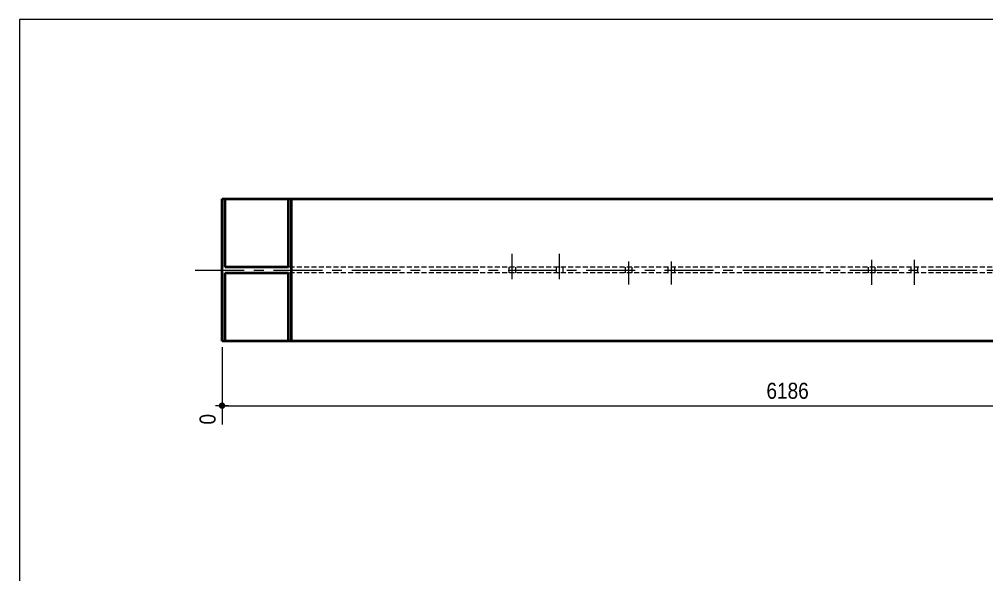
# Model space of a CAD drawing. Header units: millimetres. Extents: x 2 to 410, y 5 to 282.
# Drawn here: x 5 to 162.1, y 191.9 to 282 of the extents above; entities that cross this region are included whole.
import ezdxf

# ---------------------------------------------------------------- set-up
doc = ezdxf.new("R2010")
doc.units = ezdxf.units.MM
for name, pattern in [('AXES', [12.7, 7.9375, -1.5875, 1.5875, -1.5875]), ('CACHE2', [1.190625, 0.79375, -0.396875]), ('INTERROMPUX2', [9.525, 6.35, -3.175])]:
    doc.linetypes.add(name, pattern=pattern)
for name, color, linetype, lineweight in [('Axe', 1, 'Continuous', 0), ('Boulon', 7, 'Continuous', 0), ('Cache', 7, 'Continuous', 0), ('Cotation', 7, 'Continuous', 0), ('Feuille dessin', 5, 'Continuous', 0), ('Piece', 2, 'Continuous', 0)]:
    doc.layers.add(name, color=color, linetype=linetype, lineweight=lineweight)
doc.styles.add('ARIAL', font='ARIAL.TTF')

# ---------------------------------------------------------------- blocks, each defined once
blk = doc.blocks.new('*A17')
at = {"layer": 'Boulon', "linetype": 'INTERROMPUX2', "lineweight": 0}
for p, q in [((103.913306, 242.698342), (103.913306, 239.006034)), ((103.913306, 242.698342), (103.913306, 239.006034)), ((103.374845, 241.785066), (103.374845, 240.861989)), ((103.374845, 241.785066), (103.374845, 240.861989)), ((104.451768, 241.785066), (104.451768, 240.861989)), ((104.451768, 241.785066), (104.451768, 240.861989))]:
    blk.add_line(p, q, dxfattribs=at)
blk = doc.blocks.new('*A18')
at = {"layer": 'Boulon', "linetype": 'INTERROMPUX2', "lineweight": 0}
for p, q in [((110.836383, 242.698342), (110.836383, 239.006034)), ((110.836383, 242.698342), (110.836383, 239.006034)), ((110.297922, 241.785066), (110.297922, 240.861989)), ((110.297922, 241.785066), (110.297922, 240.861989)), ((111.374845, 241.785066), (111.374845, 240.861989)), ((111.374845, 241.785066), (111.374845, 240.861989))]:
    blk.add_line(p, q, dxfattribs=at)
blk = doc.blocks.new('*A23')
at = {"layer": 'Boulon', "linetype": 'INTERROMPUX2', "lineweight": 0}
for p, q in [((143.393253, 242.996605), (143.393253, 238.919682)), ((143.393253, 242.996605), (143.393253, 238.919682)), ((142.854792, 241.785066), (142.854792, 240.861989)), ((142.854792, 241.785066), (142.854792, 240.861989)), ((143.931715, 241.785066), (143.931715, 240.861989)), ((143.931715, 241.785066), (143.931715, 240.861989))]:
    blk.add_line(p, q, dxfattribs=at)
blk = doc.blocks.new('*A24')
at = {"layer": 'Boulon', "linetype": 'INTERROMPUX2', "lineweight": 0}
for p, q in [((150.31633, 242.996605), (150.31633, 238.919682)), ((150.31633, 242.996605), (150.31633, 238.919682)), ((149.777869, 241.785066), (149.777869, 240.861989)), ((149.777869, 241.785066), (149.777869, 240.861989)), ((150.854792, 241.785066), (150.854792, 240.861989)), ((150.854792, 241.785066), (150.854792, 240.861989))]:
    blk.add_line(p, q, dxfattribs=at)
blk = doc.blocks.new('*A27')
at = {"layer": 'Boulon', "linetype": 'INTERROMPUX2', "lineweight": 0}
for p, q in [((85.018981, 239.861989), (85.018981, 243.938912)), ((85.018981, 239.861989), (85.018981, 243.938912)), ((84.480519, 241.785066), (84.480519, 240.861989)), ((84.480519, 241.785066), (84.480519, 240.861989)), ((85.557442, 241.785066), (85.557442, 240.861989)), ((85.557442, 241.785066), (85.557442, 240.861989))]:
    blk.add_line(p, q, dxfattribs=at)
blk = doc.blocks.new('*A28')
at = {"layer": 'Boulon', "linetype": 'INTERROMPUX2', "lineweight": 0}
for p, q in [((92.711291, 239.867823), (92.711291, 243.944746)), ((92.711291, 239.867823), (92.711291, 243.944746)), ((92.172829, 241.785066), (92.172829, 240.861989)), ((92.172829, 241.785066), (92.172829, 240.861989)), ((93.249752, 241.785066), (93.249752, 240.861989)), ((93.249752, 241.785066), (93.249752, 240.861989))]:
    blk.add_line(p, q, dxfattribs=at)
blk = doc.blocks.new('*A32')
at = {"layer": 'Axe', "color": 1, "linetype": 'AXES', "lineweight": 15}
for p, q in [((33.567832, 241.323528), (127.064818, 241.323528)), ((127.164818, 241.323528), (166.544765, 241.323528))]:
    blk.add_line(p, q, dxfattribs=at)
at = {"layer": 'Cache', "color": 7, "linetype": 'CACHE2', "lineweight": 20}
for p, q in [((127.064818, 241.785066), (48.690707, 241.785066)), ((127.064818, 240.861989), (48.690707, 240.861989)), ((166.544765, 241.785066), (127.164818, 241.785066)), ((166.544765, 240.861989), (127.164818, 240.861989))]:
    blk.add_line(p, q, dxfattribs=at)
at = {"layer": 'Piece', "color": 2, "linetype": 'Continuous', "lineweight": 40}
for p, q in [((37.914208, 229.785066), (37.914208, 252.861989)), ((37.914208, 252.861989), (127.064818, 252.861989)), ((38.444957, 241.785066), (38.444957, 252.861989)), ((48.690707, 241.785066), (48.690707, 252.861989)), ((49.221455, 229.785066), (49.221455, 252.861989)), ((127.164818, 252.861989), (166.544765, 252.861989)), ((48.690707, 241.785066), (38.444957, 241.785066)), ((38.444957, 229.785066), (38.444957, 240.861989)), ((38.444957, 240.861989), (48.690707, 240.861989)), ((48.690707, 229.785066), (48.690707, 240.861989)), ((127.064818, 229.785066), (37.914208, 229.785066)), ((166.544765, 229.785066), (127.164818, 229.785066))]:
    blk.add_line(p, q, dxfattribs=at)
blk = doc.blocks.new('*A33')
at = {"layer": 'Feuille dessin', "linetype": 'Continuous', "lineweight": 0}
for p, q in [((405, 282), (5, 282)), ((5, 282), (5, 5))]:
    blk.add_line(p, q, dxfattribs=at)
blk = doc.blocks.new('*A85')
at = {"layer": 'Cotation'}
blk.add_hatch(color=256, dxfattribs=at).paths.add_polyline_path([(37.89, 218.8), (37.86, 218.81), (37.84, 218.81), (37.81, 218.81), (37.79, 218.82), (37.76, 218.83), (37.74, 218.83), (37.72, 218.84), (37.69, 218.85), (37.67, 218.86), (37.65, 218.88), (37.63, 218.89), (37.6, 218.91), (37.58, 218.92), (37.56, 218.94), (37.55, 218.96), (37.53, 218.97), (37.51, 218.99), (37.5, 219.01), (37.48, 219.03), (37.47, 219.06), (37.46, 219.08), (37.44, 219.1), (37.43, 219.12), (37.42, 219.15), (37.42, 219.17), (37.41, 219.2), (37.4, 219.22), (37.4, 219.25), (37.4, 219.27), (37.39, 219.3), (37.39, 219.32), (37.39, 219.35), (37.4, 219.37), (37.4, 219.4), (37.4, 219.42), (37.41, 219.45), (37.42, 219.47), (37.42, 219.5), (37.43, 219.52), (37.44, 219.55), (37.46, 219.57), (37.47, 219.59), (37.48, 219.61), (37.5, 219.63), (37.51, 219.65), (37.53, 219.67), (37.55, 219.69), (37.56, 219.71), (37.58, 219.73), (37.6, 219.74), (37.63, 219.76), (37.65, 219.77), (37.67, 219.78), (37.69, 219.79), (37.72, 219.8), (37.74, 219.81), (37.76, 219.82), (37.79, 219.83), (37.81, 219.83), (37.84, 219.84), (37.86, 219.84), (37.89, 219.84), (37.91, 219.84), (37.94, 219.84), (37.97, 219.84), (37.99, 219.84), (38.02, 219.83), (38.04, 219.83), (38.07, 219.82), (38.09, 219.81), (38.11, 219.8), (38.14, 219.79), (38.16, 219.78), (38.18, 219.77), (38.2, 219.76), (38.22, 219.74), (38.24, 219.73), (38.26, 219.71), (38.28, 219.69), (38.3, 219.67), (38.32, 219.65), (38.33, 219.63), (38.35, 219.61), (38.36, 219.59), (38.37, 219.57), (38.38, 219.55), (38.39, 219.52), (38.4, 219.5), (38.41, 219.47), (38.42, 219.45), (38.42, 219.42), (38.43, 219.4), (38.43, 219.37), (38.43, 219.35), (38.43, 219.32), (38.43, 219.3), (38.43, 219.27), (38.43, 219.25), (38.42, 219.22), (38.42, 219.2), (38.41, 219.17), (38.4, 219.15), (38.39, 219.12), (38.38, 219.1), (38.37, 219.08), (38.36, 219.06), (38.35, 219.03), (38.33, 219.01), (38.32, 218.99), (38.3, 218.97), (38.28, 218.96), (38.26, 218.94), (38.24, 218.92), (38.22, 218.91), (38.2, 218.89), (38.18, 218.88), (38.16, 218.86), (38.14, 218.85), (38.11, 218.84), (38.09, 218.83), (38.07, 218.83), (38.04, 218.82), (38.02, 218.81), (37.99, 218.81), (37.97, 218.81), (37.94, 218.8), (37.91, 218.8)], flags=17)
at = {"layer": 'Cotation', "linetype": 'Continuous', "lineweight": 0}
for p, q in [((37.91, 228.79), (37.91, 216.26)), ((37.91, 220.36), (37.91, 218.28)), ((38.95, 219.32), (36.87, 219.32)), ((37.91, 219.32), (36.87, 219.32)), ((37.91, 219.32), (222.43, 219.32))]:
    blk.add_line(p, q, dxfattribs=at)
at = {"layer": 'Cotation'}
blk.add_point((37.91, 219.32), dxfattribs=at)
at = {"layer": 'Cotation', "style": 'ARIAL', "width": 0.85}
blk.add_text('6186', height=2.6, dxfattribs=at).set_placement((126.32, 220.44))
blk.add_text('0', height=2.6, rotation=90.0002, dxfattribs=at).set_placement((36.87, 216.26))

msp = doc.modelspace()

# ---------------------------------------------------------------- block references
at = {"lineweight": 0}
for name in ['*A33', '*A32', '*A27', '*A28', '*A85', '*A17', '*A18', '*A23', '*A24']:
    msp.add_blockref(name, (0, 0), dxfattribs=at)

doc.saveas('drawing.dxf')
